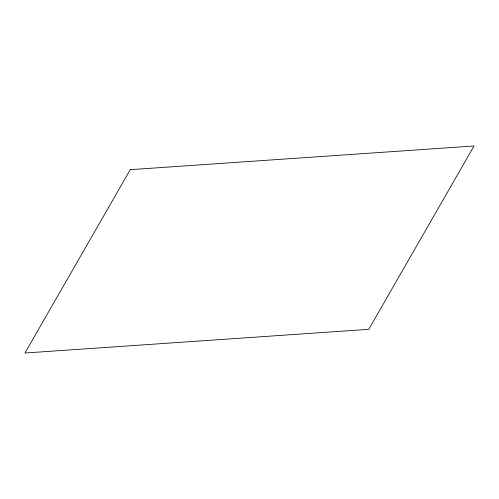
<?xml version="1.0" encoding="UTF-8"?>
<svg xmlns="http://www.w3.org/2000/svg" width="499" height="499" viewBox="0 0 499 499"><rect width="100%" height="100%" fill="white"/><g stroke="black" fill="none" stroke-linecap="round" stroke-linejoin="round"><path stroke-width="0.75" d="M130.251 169.672L24.95 353.024L368.749 329.328L474.05 145.976L130.251 169.672"/></g></svg>
